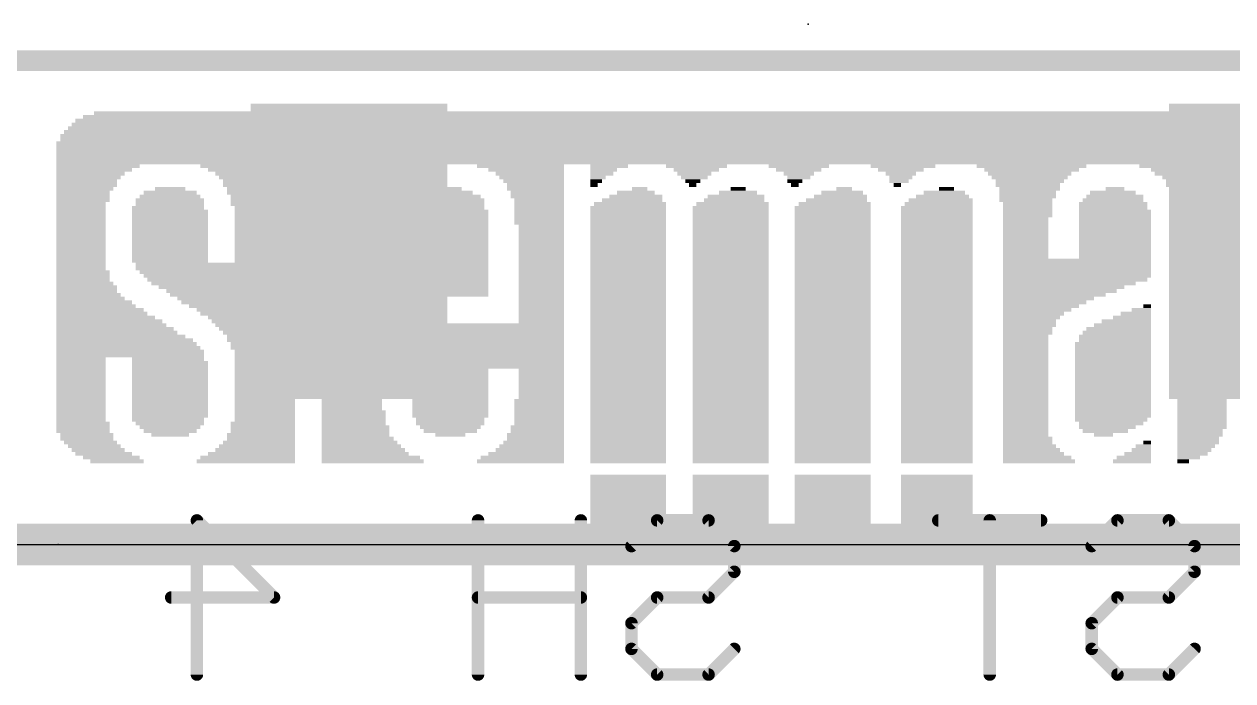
# Model space of a CAD drawing. Extents: x -0.1 to 65.4, y -0.8 to 30.7.
# Drawn here: x 7.92 to 15.29, y -0.83 to 3.17 of the extents above; entities that cross this region are included whole.
import ezdxf

# ---------------------------------------------------------------- set-up
doc = ezdxf.new("R2010")
doc.units = 0
for name, color, linetype in [('16', 5, 'CONTINUOUS'), ('20', 53, 'CONTINUOUS'), ('21', 40, 'CONTINUOUS'), ('23', 53, 'CONTINUOUS'), ('24', 53, 'CONTINUOUS'), ('28', 253, 'CONTINUOUS')]:
    doc.layers.add(name, color=color, linetype=linetype)

# ---------------------------------------------------------------- blocks, each defined once
blk = doc.blocks.new('RECT')
blk.add_solid([(-0.5, -0.5), (0.5, -0.5), (-0.5, 0.5), (0.5, 0.5)])

msp = doc.modelspace()

# ---------------------------------------------------------------- linework, layer by layer
at = {"layer": '16', "const_width": 0.254}
msp.add_lwpolyline([(0, 0), (65.278, 0)], dxfattribs=at)
at = {"layer": '20'}
msp.add_line((3.0254, 0), (62.0254, 0), dxfattribs=at)
at = {"layer": '21', "const_width": 0.127}
msp.add_lwpolyline([(1.5, 2.952), (63.5, 2.952)], dxfattribs=at)
at = {"layer": '23'}
msp.add_point((8.128, 0), dxfattribs=at)
at = {"layer": '24'}
msp.add_point((12.7, 3.175), dxfattribs=at)
at = {"layer": '28', "const_width": 0.0381}
for points in [[(8.9864, 0.1612, 1), (8.9595, 0.1342)], [(8.992, 0.1477, 1), (8.9539, 0.1477)], [(10.7063, 0.1477, 1), (10.6682, 0.1477)], [(11.3334, 0.1477, 1), (11.2953, 0.1477)], [(11.7795, 0.1668, 1), (11.7795, 0.1287)], [(11.793, 0.1342, 1), (11.7661, 0.1612)], [(12.1065, 0.1612, 1), (12.0796, 0.1342)], [(12.0931, 0.1287, 1), (12.0931, 0.1668)], [(13.4938, 0.1668, 1), (13.4938, 0.1287)], [(13.8264, 0.1477, 1), (13.7883, 0.1477)], [(14.1209, 0.1287, 1), (14.1209, 0.1668)], [(14.5861, 0.1668, 1), (14.5861, 0.1287)], [(14.5996, 0.1342, 1), (14.5726, 0.1612)], [(14.9131, 0.1612, 1), (14.8861, 0.1342)], [(14.8996, 0.1287, 1), (14.8996, 0.1668)], [(11.6093, 0.0044, 1), (11.6362, -0.0225)], [(12.2689, -0.0091, 1), (12.2308, -0.0091)], [(12.2364, -0.0225, 1), (12.2633, 0.0044)], [(14.4158, 0.0044, 1), (14.4428, -0.0225)], [(15.0754, -0.0091, 1), (15.0373, -0.0091)], [(15.0429, -0.0225, 1), (15.0699, 0.0044)], [(12.2308, -0.1658, 1), (12.2689, -0.1658)], [(12.2633, -0.1793, 1), (12.2364, -0.1524)], [(15.0373, -0.1658, 1), (15.0754, -0.1658)], [(15.0699, -0.1793, 1), (15.0429, -0.1524)], [(8.8162, -0.3035, 1), (8.8162, -0.3417)], [(9.4298, -0.3361, 1), (9.4567, -0.3091)], [(9.4433, -0.3417, 1), (9.4433, -0.3035)], [(10.6872, -0.3035, 1), (10.6872, -0.3417)], [(11.3143, -0.3417, 1), (11.3143, -0.3035)], [(11.7795, -0.3035, 1), (11.7795, -0.3417)], [(11.793, -0.3361, 1), (11.7661, -0.3091)], [(12.0796, -0.3091, 1), (12.1065, -0.3361)], [(12.0931, -0.3417, 1), (12.0931, -0.3035)], [(14.5861, -0.3035, 1), (14.5861, -0.3417)], [(14.5996, -0.3361, 1), (14.5726, -0.3091)], [(14.8861, -0.3091, 1), (14.9131, -0.3361)], [(14.8996, -0.3417, 1), (14.8996, -0.3035)], [(11.6418, -0.4794, 1), (11.6037, -0.4794)], [(14.4484, -0.4794, 1), (14.4103, -0.4794)], [(11.6093, -0.4659, 1), (11.6362, -0.4928)], [(14.4158, -0.4659, 1), (14.4428, -0.4928)], [(11.6037, -0.6361, 1), (11.6418, -0.6361)], [(11.6362, -0.6227, 1), (11.6093, -0.6496)], [(12.2633, -0.6496, 1), (12.2364, -0.6227)], [(14.4428, -0.6227, 1), (14.4158, -0.6496)], [(14.4103, -0.6361, 1), (14.4484, -0.6361)], [(15.0699, -0.6496, 1), (15.0429, -0.6227)], [(8.9539, -0.7929, 1), (8.992, -0.7929)], [(10.6682, -0.7929, 1), (10.7063, -0.7929)], [(11.2953, -0.7929, 1), (11.3334, -0.7929)], [(11.7795, -0.7739, 1), (11.7795, -0.812)], [(11.7661, -0.8064, 1), (11.793, -0.7794)], [(12.0796, -0.7794, 1), (12.1065, -0.8064)], [(12.0931, -0.812, 1), (12.0931, -0.7739)], [(13.7883, -0.7929, 1), (13.8264, -0.7929)], [(14.5861, -0.7739, 1), (14.5861, -0.812)], [(14.5726, -0.8064, 1), (14.5996, -0.7794)], [(14.8861, -0.7794, 1), (14.9131, -0.8064)], [(14.8996, -0.812, 1), (14.8996, -0.7739)]]:
    msp.add_lwpolyline(points, format="xyb", dxfattribs=at)
at = {"layer": '28', "const_width": 0.0762}
for points in [[(8.973, -0.7929), (8.973, 0.1477)], [(8.973, 0.1477), (9.4433, -0.3226)], [(10.6872, 0.1477), (10.6872, -0.7929)], [(11.3143, -0.7929), (11.3143, 0.1477)], [(11.6228, -0.0091), (11.7795, 0.1477)], [(11.7795, 0.1477), (12.0931, 0.1477)], [(12.0931, 0.1477), (12.2498, -0.0091)], [(14.1209, 0.1477), (13.4938, 0.1477)], [(13.8073, -0.7929), (13.8073, 0.1477)], [(14.4293, -0.0091), (14.5861, 0.1477)], [(14.5861, 0.1477), (14.8996, 0.1477)], [(14.8996, 0.1477), (15.0564, -0.0091)], [(12.2498, -0.0091), (12.2498, -0.1658)], [(15.0564, -0.0091), (15.0564, -0.1658)], [(12.2498, -0.1658), (12.0931, -0.3226)], [(15.0564, -0.1658), (14.8996, -0.3226)], [(9.4433, -0.3226), (8.8162, -0.3226)], [(11.3143, -0.3226), (10.6872, -0.3226)], [(11.7795, -0.3226), (11.6228, -0.4794)], [(12.0931, -0.3226), (11.7795, -0.3226)], [(14.5861, -0.3226), (14.4293, -0.4794)], [(14.8996, -0.3226), (14.5861, -0.3226)], [(11.6228, -0.4794), (11.6228, -0.6361)], [(14.4293, -0.4794), (14.4293, -0.6361)], [(11.6228, -0.6361), (11.7795, -0.7929)], [(12.0931, -0.7929), (12.2498, -0.6361)], [(14.4293, -0.6361), (14.5861, -0.7929)], [(14.8996, -0.7929), (15.0564, -0.6361)], [(11.7795, -0.7929), (12.0931, -0.7929)], [(14.5861, -0.7929), (14.8996, -0.7929)]]:
    msp.add_lwpolyline(points, dxfattribs=at)

# ---------------------------------------------------------------- block references
at = {"layer": '16', "xscale": 1.8, "yscale": 1.2, "rotation": 90}
for p in [(9.9, 1.789), (15.5, 1.789)]:
    msp.add_blockref('RECT', p, dxfattribs=at)
at = {"layer": '21'}
for p, xscale, yscale in [((8.9014, 2.5861), 1.3386, 0.0231), ((8.9243, 2.6092), 1.2929, 0.0231), ((8.9586, 2.6323), 1.2243, 0.0231), ((12.3774, 2.6323), 5.2883, 0.0231), ((12.4117, 2.6092), 5.3569, 0.0231), ((12.4346, 2.5861), 5.4026, 0.0231), ((8.8671, 2.517), 1.4072, 0.0231), ((8.8786, 2.54), 1.3843, 0.0229), ((8.89, 2.563), 1.3614, 0.0231), ((12.4574, 2.54), 5.4483, 0.0229), ((12.446, 2.563), 5.4254, 0.0231), ((12.4689, 2.517), 5.4712, 0.0231), ((8.843, 2.4477), 1.4554, 0.0231), ((8.843, 2.4246), 1.4554, 0.0231), ((8.8557, 2.4939), 1.43, 0.0231), ((8.8557, 2.4708), 1.43, 0.0231), ((12.4689, 2.4939), 5.4712, 0.0231), ((12.4803, 2.4708), 5.494, 0.0231), ((12.4803, 2.4477), 5.494, 0.0231), ((12.493, 2.4246), 5.5194, 0.0231), ((8.843, 2.4014), 1.4554, 0.0231), ((8.843, 2.3783), 1.4554, 0.0231), ((8.843, 2.3552), 1.4554, 0.0231), ((12.493, 2.4014), 5.5194, 0.0231), ((12.493, 2.3783), 5.5194, 0.0231), ((12.493, 2.3552), 5.5194, 0.0231), ((8.3464, 2.286), 0.4623, 0.0229), ((8.843, 2.3321), 1.4554, 0.0231), ((8.3693, 2.309), 0.508, 0.0231), ((9.1783, 2.309), 0.3683, 0.0231), ((9.2012, 2.286), 0.3226, 0.0229), ((12.493, 2.3321), 5.5194, 0.0231), ((10.1371, 2.309), 0.3912, 0.0231), ((10.1143, 2.286), 0.3454, 0.0229), ((10.9461, 2.309), 0.5309, 0.0231), ((10.9804, 2.286), 0.4623, 0.0229), ((11.4871, 2.309), 0.2311, 0.0231), ((11.4529, 2.286), 0.1626, 0.0229), ((12.0193, 2.309), 0.3708, 0.0231), ((12.018, 2.286), 0.2769, 0.0229), ((12.6429, 2.309), 0.3683, 0.0231), ((12.6429, 2.286), 0.2769, 0.0229), ((13.2779, 2.309), 0.3937, 0.0231), ((13.2652, 2.286), 0.2769, 0.0229), ((14.0627, 2.309), 0.668, 0.0231), ((14.0627, 2.286), 0.5766, 0.0229), ((14.986, 2.309), 0.5334, 0.0231), ((15.0216, 2.286), 0.4623, 0.0229), ((8.3236, 2.263), 0.4166, 0.0231), ((8.3007, 2.2168), 0.3708, 0.0231), ((8.3122, 2.2399), 0.3937, 0.0231), ((9.224, 2.263), 0.2769, 0.0231), ((9.2354, 2.2399), 0.254, 0.0231), ((9.2469, 2.2168), 0.2311, 0.0231), ((10.0914, 2.263), 0.2997, 0.0231), ((10.08, 2.2399), 0.2769, 0.0231), ((10.0686, 2.2168), 0.254, 0.0231), ((11.0033, 2.263), 0.4166, 0.0231), ((11.0147, 2.2399), 0.3937, 0.0231), ((11.0261, 2.2168), 0.3708, 0.0231), ((11.4414, 2.263), 0.1397, 0.0231), ((11.4071, 2.2168), 0.0711, 0.0231), ((11.4186, 2.2399), 0.094, 0.0231), ((12.0066, 2.263), 0.2083, 0.0231), ((12.0066, 2.2399), 0.1626, 0.0231), ((11.9964, 2.2168), 0.0914, 0.0231), ((12.6429, 2.263), 0.1854, 0.0231), ((12.6429, 2.2399), 0.1397, 0.0231), ((12.6187, 2.2168), 0.0914, 0.0231), ((13.2652, 2.263), 0.1854, 0.0231), ((13.2652, 2.2399), 0.1397, 0.0231), ((13.2537, 2.2168), 0.1168, 0.0231), ((14.0513, 2.263), 0.508, 0.0231), ((14.0513, 2.2399), 0.4623, 0.0231), ((14.0513, 2.2168), 0.4166, 0.0231), ((15.033, 2.263), 0.4394, 0.0231), ((15.0559, 2.2399), 0.3937, 0.0231), ((15.0673, 2.2168), 0.3708, 0.0231), ((8.3007, 2.1937), 0.3708, 0.0231), ((8.2893, 2.1706), 0.348, 0.0231), ((8.2779, 2.1474), 0.3251, 0.0231), ((8.81, 2.1474), 0.3226, 0.0231), ((8.81, 2.1706), 0.1854, 0.0231), ((9.2469, 2.1937), 0.2311, 0.0231), ((9.3637, 2.1474), 0.414, 0.0231), ((9.2596, 2.1706), 0.2057, 0.0231), ((9.9403, 2.1474), 0.414, 0.0231), ((10.0571, 2.1937), 0.2311, 0.0231), ((10.0571, 2.1706), 0.2311, 0.0231), ((10.5169, 2.1474), 0.2769, 0.0231), ((10.5181, 2.1706), 0.1372, 0.0231), ((11.0376, 2.1937), 0.348, 0.0231), ((11.0376, 2.1706), 0.348, 0.0231), ((11.049, 2.1474), 0.3251, 0.0231), ((11.3944, 2.1937), 0.0457, 0.0231), ((11.6497, 2.1474), 0.2311, 0.0231), ((11.6726, 2.1706), 0.094, 0.0231), ((11.9964, 2.1937), 0.0457, 0.0231), ((12.272, 2.1474), 0.2311, 0.0231), ((12.2733, 2.1706), 0.0914, 0.0231), ((12.6187, 2.1937), 0.0457, 0.0231), ((12.9083, 2.1474), 0.254, 0.0231), ((12.9197, 2.1706), 0.094, 0.0231), ((13.2436, 2.1937), 0.0457, 0.0231), ((13.5306, 2.1474), 0.254, 0.0231), ((13.5433, 2.1706), 0.0914, 0.0231), ((14.0399, 2.1937), 0.3937, 0.0231), ((14.0513, 2.1706), 0.3708, 0.0231), ((14.0386, 2.1474), 0.3454, 0.0231), ((14.558, 2.1474), 0.2769, 0.0231), ((14.5707, 2.1706), 0.1143, 0.0231), ((15.0673, 2.1937), 0.3708, 0.0231), ((15.0787, 2.1706), 0.348, 0.0231), ((15.0787, 2.1474), 0.348, 0.0231), ((8.2664, 2.0781), 0.3023, 0.0231), ((8.2664, 2.055), 0.3023, 0.0231), ((8.2779, 2.1243), 0.3251, 0.0231), ((8.2779, 2.1012), 0.3251, 0.0231), ((8.7973, 2.055), 0.4394, 0.0231), ((8.8087, 2.1012), 0.4166, 0.0231), ((8.8087, 2.0781), 0.4166, 0.0231), ((8.8087, 2.1243), 0.3708, 0.0231), ((9.3751, 2.1243), 0.3912, 0.0231), ((9.3751, 2.1012), 0.3912, 0.0231), ((9.3751, 2.0781), 0.3912, 0.0231), ((9.3866, 2.055), 0.3683, 0.0231), ((9.9403, 2.1243), 0.414, 0.0231), ((9.9289, 2.1012), 0.3912, 0.0231), ((9.9289, 2.0781), 0.3912, 0.0231), ((9.9289, 2.055), 0.3912, 0.0231), ((10.5067, 2.055), 0.4394, 0.0231), ((10.5181, 2.1012), 0.4166, 0.0231), ((10.5181, 2.0781), 0.4166, 0.0231), ((10.5181, 2.1243), 0.3708, 0.0231), ((11.049, 2.1243), 0.3251, 0.0231), ((11.0604, 2.1012), 0.3023, 0.0231), ((11.0604, 2.0781), 0.3023, 0.0231), ((11.0604, 2.055), 0.3023, 0.0231), ((11.6027, 2.055), 0.4623, 0.0231), ((11.6142, 2.0781), 0.4394, 0.0231), ((11.6269, 2.1012), 0.3683, 0.0231), ((11.6497, 2.1243), 0.3226, 0.0231), ((12.2276, 2.055), 0.4623, 0.0231), ((12.239, 2.0781), 0.4394, 0.0231), ((12.2492, 2.1012), 0.3683, 0.0231), ((12.2606, 2.1243), 0.3454, 0.0231), ((12.8499, 2.055), 0.4623, 0.0231), ((12.8613, 2.0781), 0.4394, 0.0231), ((12.8727, 2.1012), 0.3708, 0.0231), ((12.8969, 2.1243), 0.3226, 0.0231), ((13.4849, 2.055), 0.4369, 0.0231), ((13.4963, 2.0781), 0.414, 0.0231), ((13.5077, 2.1012), 0.3912, 0.0231), ((13.5191, 2.1243), 0.3226, 0.0231), ((14.0386, 2.1243), 0.3454, 0.0231), ((14.0272, 2.1012), 0.3226, 0.0231), ((14.0386, 2.0781), 0.2997, 0.0231), ((14.0386, 2.055), 0.2997, 0.0231), ((14.5593, 2.0781), 0.4166, 0.0231), ((14.5593, 2.055), 0.4166, 0.0231), ((14.5593, 2.1012), 0.3708, 0.0231), ((14.5707, 2.1243), 0.348, 0.0231), ((15.0901, 2.1243), 0.3251, 0.0231), ((15.0901, 2.1012), 0.3251, 0.0231), ((15.0901, 2.0781), 0.3251, 0.0231), ((15.1016, 2.055), 0.3023, 0.0231), ((8.2664, 2.032), 0.3023, 0.0229), ((8.2664, 2.009), 0.3023, 0.0231), ((8.2664, 1.9859), 0.3023, 0.0231), ((8.8087, 2.032), 0.4623, 0.0229), ((8.8087, 2.009), 0.4623, 0.0231), ((8.8087, 1.9859), 0.4623, 0.0231), ((9.3866, 2.032), 0.3683, 0.0229), ((9.3866, 2.009), 0.3683, 0.0231), ((9.3866, 1.9859), 0.3683, 0.0231), ((9.9174, 2.009), 0.3683, 0.0231), ((9.9174, 1.9859), 0.3683, 0.0231), ((9.9289, 2.032), 0.3912, 0.0229), ((10.5181, 2.032), 0.4623, 0.0229), ((10.5181, 2.009), 0.4623, 0.0231), ((10.5181, 1.9859), 0.4623, 0.0231), ((11.0604, 2.032), 0.3023, 0.0229), ((11.0604, 2.009), 0.3023, 0.0231), ((11.0604, 1.9859), 0.3023, 0.0231), ((11.6027, 2.032), 0.4623, 0.0229), ((11.6027, 2.009), 0.4623, 0.0231), ((11.6027, 1.9859), 0.4623, 0.0231), ((12.2276, 2.032), 0.4623, 0.0229), ((12.2276, 2.009), 0.4623, 0.0231), ((12.2276, 1.9859), 0.4623, 0.0231), ((12.8499, 2.032), 0.4623, 0.0229), ((12.8499, 2.009), 0.4623, 0.0231), ((12.8499, 1.9859), 0.4623, 0.0231), ((13.4849, 2.032), 0.4369, 0.0229), ((13.4849, 2.009), 0.4369, 0.0231), ((13.4849, 1.9859), 0.4369, 0.0231), ((14.0386, 2.032), 0.2997, 0.0229), ((14.0386, 2.009), 0.2997, 0.0231), ((14.0272, 1.9859), 0.2769, 0.0231), ((14.5707, 2.032), 0.4394, 0.0229), ((14.5707, 2.009), 0.4394, 0.0231), ((14.5707, 1.9859), 0.4394, 0.0231), ((15.1016, 2.032), 0.3023, 0.0229), ((15.1016, 2.009), 0.3023, 0.0231), ((15.1016, 1.9859), 0.3023, 0.0231), ((8.2664, 1.9628), 0.3023, 0.0231), ((8.2664, 1.9397), 0.3023, 0.0231), ((8.2664, 1.9166), 0.3023, 0.0231), ((8.8087, 1.9628), 0.4623, 0.0231), ((8.8087, 1.9397), 0.4623, 0.0231), ((8.8087, 1.9166), 0.4623, 0.0231), ((9.3866, 1.9628), 0.3683, 0.0231), ((9.3866, 1.9397), 0.3683, 0.0231), ((9.3866, 1.9166), 0.3683, 0.0231), ((9.9174, 1.9628), 0.3683, 0.0231), ((9.9174, 1.9397), 0.3683, 0.0231), ((9.9174, 1.9166), 0.3683, 0.0231), ((10.5181, 1.9628), 0.4623, 0.0231), ((10.5181, 1.9397), 0.4623, 0.0231), ((10.5181, 1.9166), 0.4623, 0.0231), ((11.0604, 1.9628), 0.3023, 0.0231), ((11.0731, 1.9397), 0.2769, 0.0231), ((11.0731, 1.9166), 0.2769, 0.0231), ((11.6027, 1.9628), 0.4623, 0.0231), ((11.6027, 1.9397), 0.4623, 0.0231), ((11.6027, 1.9166), 0.4623, 0.0231), ((12.2276, 1.9628), 0.4623, 0.0231), ((12.2276, 1.9397), 0.4623, 0.0231), ((12.2276, 1.9166), 0.4623, 0.0231), ((12.8499, 1.9628), 0.4623, 0.0231), ((12.8499, 1.9397), 0.4623, 0.0231), ((12.8499, 1.9166), 0.4623, 0.0231), ((13.4849, 1.9628), 0.4369, 0.0231), ((13.4849, 1.9397), 0.4369, 0.0231), ((13.4849, 1.9166), 0.4369, 0.0231), ((14.0272, 1.9628), 0.2769, 0.0231), ((14.0272, 1.9397), 0.2769, 0.0231), ((14.0272, 1.9166), 0.2769, 0.0231), ((14.5707, 1.9628), 0.4394, 0.0231), ((14.5707, 1.9397), 0.4394, 0.0231), ((14.5707, 1.9166), 0.4394, 0.0231), ((15.1016, 1.9628), 0.3023, 0.0231), ((15.1016, 1.9397), 0.3023, 0.0231), ((15.1016, 1.9166), 0.3023, 0.0231), ((8.2664, 1.8934), 0.3023, 0.0231), ((8.2664, 1.8703), 0.3023, 0.0231), ((8.2664, 1.8472), 0.3023, 0.0231), ((8.8087, 1.8934), 0.4623, 0.0231), ((8.8087, 1.8703), 0.4623, 0.0231), ((8.8087, 1.8472), 0.4623, 0.0231), ((9.3866, 1.8934), 0.3683, 0.0231), ((9.3866, 1.8703), 0.3683, 0.0231), ((9.3866, 1.8472), 0.3683, 0.0231), ((9.9174, 1.8934), 0.3683, 0.0231), ((9.9174, 1.8703), 0.3683, 0.0231), ((9.9174, 1.8472), 0.3683, 0.0231), ((10.5181, 1.8934), 0.4623, 0.0231), ((10.5181, 1.8703), 0.4623, 0.0231), ((10.5181, 1.8472), 0.4623, 0.0231), ((11.0731, 1.8934), 0.2769, 0.0231), ((11.0731, 1.8703), 0.2769, 0.0231), ((11.0731, 1.8472), 0.2769, 0.0231), ((11.6027, 1.8934), 0.4623, 0.0231), ((11.6027, 1.8703), 0.4623, 0.0231), ((11.6027, 1.8472), 0.4623, 0.0231), ((12.2276, 1.8934), 0.4623, 0.0231), ((12.2276, 1.8703), 0.4623, 0.0231), ((12.2276, 1.8472), 0.4623, 0.0231), ((12.8499, 1.8934), 0.4623, 0.0231), ((12.8499, 1.8703), 0.4623, 0.0231), ((12.8499, 1.8472), 0.4623, 0.0231), ((13.4849, 1.8934), 0.4369, 0.0231), ((13.4849, 1.8703), 0.4369, 0.0231), ((13.4849, 1.8472), 0.4369, 0.0231), ((14.0272, 1.8934), 0.2769, 0.0231), ((14.0272, 1.8703), 0.2769, 0.0231), ((14.0272, 1.8472), 0.2769, 0.0231), ((14.5707, 1.8934), 0.4394, 0.0231), ((14.5707, 1.8703), 0.4394, 0.0231), ((14.5707, 1.8472), 0.4394, 0.0231), ((15.1016, 1.8934), 0.3023, 0.0231), ((15.1016, 1.8703), 0.3023, 0.0231), ((15.1016, 1.8472), 0.3023, 0.0231), ((8.2664, 1.8241), 0.3023, 0.0231), ((8.2664, 1.801), 0.3023, 0.0231), ((8.2664, 1.778), 0.3023, 0.0229), ((8.8087, 1.8241), 0.4623, 0.0231), ((8.8087, 1.801), 0.4623, 0.0231), ((8.8087, 1.778), 0.4623, 0.0229), ((9.3866, 1.8241), 0.3683, 0.0231), ((9.3866, 1.801), 0.3683, 0.0231), ((9.3866, 1.778), 0.3683, 0.0229), ((9.9174, 1.8241), 0.3683, 0.0231), ((9.9174, 1.801), 0.3683, 0.0231), ((9.9174, 1.778), 0.3683, 0.0229), ((10.5181, 1.8241), 0.4623, 0.0231), ((10.5181, 1.801), 0.4623, 0.0231), ((10.5181, 1.778), 0.4623, 0.0229), ((11.0731, 1.8241), 0.2769, 0.0231), ((11.0731, 1.801), 0.2769, 0.0231), ((11.0731, 1.778), 0.2769, 0.0229), ((11.6027, 1.8241), 0.4623, 0.0231), ((11.6027, 1.801), 0.4623, 0.0231), ((11.6027, 1.778), 0.4623, 0.0229), ((12.2276, 1.8241), 0.4623, 0.0231), ((12.2276, 1.801), 0.4623, 0.0231), ((12.2276, 1.778), 0.4623, 0.0229), ((12.8499, 1.8241), 0.4623, 0.0231), ((12.8499, 1.801), 0.4623, 0.0231), ((12.8499, 1.778), 0.4623, 0.0229), ((13.4849, 1.8241), 0.4369, 0.0231), ((13.4849, 1.801), 0.4369, 0.0231), ((13.4849, 1.778), 0.4369, 0.0229), ((14.0272, 1.8241), 0.2769, 0.0231), ((14.0272, 1.801), 0.2769, 0.0231), ((14.0272, 1.778), 0.2769, 0.0229), ((14.5707, 1.8241), 0.4394, 0.0231), ((14.5707, 1.801), 0.4394, 0.0231), ((14.5707, 1.778), 0.4394, 0.0229), ((15.1016, 1.8241), 0.3023, 0.0231), ((15.1016, 1.801), 0.3023, 0.0231), ((15.1016, 1.778), 0.3023, 0.0229), ((8.2664, 1.755), 0.3023, 0.0231), ((8.2664, 1.7319), 0.3023, 0.0231), ((8.2664, 1.7088), 0.3023, 0.0231), ((8.2664, 1.6857), 0.3023, 0.0231), ((8.8087, 1.755), 0.4623, 0.0231), ((8.8087, 1.7319), 0.4623, 0.0231), ((9.0856, 1.7088), 0.9703, 0.0231), ((9.0856, 1.6857), 0.9703, 0.0231), ((9.3866, 1.755), 0.3683, 0.0231), ((9.3866, 1.7319), 0.3683, 0.0231), ((9.9174, 1.755), 0.3683, 0.0231), ((9.9174, 1.7319), 0.3683, 0.0231), ((9.9174, 1.7088), 0.3683, 0.0231), ((9.9174, 1.6857), 0.3683, 0.0231), ((10.5181, 1.755), 0.4623, 0.0231), ((10.5181, 1.7319), 0.4623, 0.0231), ((10.5181, 1.7088), 0.4623, 0.0231), ((10.5181, 1.6857), 0.4623, 0.0231), ((11.0731, 1.755), 0.2769, 0.0231), ((11.0731, 1.7319), 0.2769, 0.0231), ((11.0731, 1.7088), 0.2769, 0.0231), ((11.0731, 1.6857), 0.2769, 0.0231), ((11.6027, 1.755), 0.4623, 0.0231), ((11.6027, 1.7319), 0.4623, 0.0231), ((11.6027, 1.7088), 0.4623, 0.0231), ((11.6027, 1.6857), 0.4623, 0.0231), ((12.2276, 1.755), 0.4623, 0.0231), ((12.2276, 1.7319), 0.4623, 0.0231), ((12.2276, 1.7088), 0.4623, 0.0231), ((12.2276, 1.6857), 0.4623, 0.0231), ((12.8499, 1.755), 0.4623, 0.0231), ((12.8499, 1.7319), 0.4623, 0.0231), ((12.8499, 1.7088), 0.4623, 0.0231), ((12.8499, 1.6857), 0.4623, 0.0231), ((13.4849, 1.755), 0.4369, 0.0231), ((13.4849, 1.7319), 0.4369, 0.0231), ((13.4849, 1.7088), 0.4369, 0.0231), ((13.4849, 1.6857), 0.4369, 0.0231), ((14.0272, 1.755), 0.2769, 0.0231), ((14.3396, 1.7319), 0.9017, 0.0231), ((14.3396, 1.7088), 0.9017, 0.0231), ((14.3396, 1.6857), 0.9017, 0.0231), ((14.5707, 1.755), 0.4394, 0.0231), ((15.1016, 1.755), 0.3023, 0.0231), ((15.1016, 1.7319), 0.3023, 0.0231), ((15.1016, 1.7088), 0.3023, 0.0231), ((15.1016, 1.6857), 0.3023, 0.0231), ((8.2779, 1.6626), 0.3251, 0.0231), ((8.2779, 1.6394), 0.3251, 0.0231), ((8.2779, 1.6163), 0.3251, 0.0231), ((9.097, 1.6626), 0.9474, 0.0231), ((9.1097, 1.6394), 0.922, 0.0231), ((9.1211, 1.6163), 0.8992, 0.0231), ((9.9174, 1.6626), 0.3683, 0.0231), ((9.9174, 1.6394), 0.3683, 0.0231), ((9.9174, 1.6163), 0.3683, 0.0231), ((10.5181, 1.6626), 0.4623, 0.0231), ((10.5181, 1.6394), 0.4623, 0.0231), ((10.5181, 1.6163), 0.4623, 0.0231), ((11.0731, 1.6626), 0.2769, 0.0231), ((11.0731, 1.6394), 0.2769, 0.0231), ((11.0731, 1.6163), 0.2769, 0.0231), ((11.6027, 1.6626), 0.4623, 0.0231), ((11.6027, 1.6394), 0.4623, 0.0231), ((11.6027, 1.6163), 0.4623, 0.0231), ((12.2276, 1.6626), 0.4623, 0.0231), ((12.2276, 1.6394), 0.4623, 0.0231), ((12.2276, 1.6163), 0.4623, 0.0231), ((12.8499, 1.6626), 0.4623, 0.0231), ((12.8499, 1.6394), 0.4623, 0.0231), ((12.8499, 1.6163), 0.4623, 0.0231), ((13.4849, 1.6626), 0.4369, 0.0231), ((13.4849, 1.6394), 0.4369, 0.0231), ((13.4849, 1.6163), 0.4369, 0.0231), ((14.3281, 1.6163), 0.8788, 0.0231), ((14.3396, 1.6626), 0.9017, 0.0231), ((14.3396, 1.6394), 0.9017, 0.0231), ((15.1016, 1.6626), 0.3023, 0.0231), ((15.1016, 1.6394), 0.3023, 0.0231), ((15.1016, 1.6163), 0.3023, 0.0231), ((8.2893, 1.5932), 0.348, 0.0231), ((8.3007, 1.5701), 0.3708, 0.0231), ((8.3007, 1.547), 0.3708, 0.0231), ((9.1326, 1.5932), 0.8763, 0.0231), ((9.1554, 1.5701), 0.8306, 0.0231), ((9.1783, 1.547), 0.7849, 0.0231), ((9.9174, 1.5932), 0.3683, 0.0231), ((9.9174, 1.5701), 0.3683, 0.0231), ((9.9174, 1.547), 0.3683, 0.0231), ((10.5181, 1.5932), 0.4623, 0.0231), ((10.5181, 1.5701), 0.4623, 0.0231), ((10.5181, 1.547), 0.4623, 0.0231), ((11.0731, 1.5932), 0.2769, 0.0231), ((11.0731, 1.5701), 0.2769, 0.0231), ((11.0731, 1.547), 0.2769, 0.0231), ((11.6027, 1.5932), 0.4623, 0.0231), ((11.6027, 1.5701), 0.4623, 0.0231), ((11.6027, 1.547), 0.4623, 0.0231), ((12.2276, 1.5932), 0.4623, 0.0231), ((12.2276, 1.5701), 0.4623, 0.0231), ((12.2276, 1.547), 0.4623, 0.0231), ((12.8499, 1.5932), 0.4623, 0.0231), ((12.8499, 1.5701), 0.4623, 0.0231), ((12.8499, 1.547), 0.4623, 0.0231), ((13.4849, 1.5932), 0.4369, 0.0231), ((13.4849, 1.5701), 0.4369, 0.0231), ((13.4849, 1.547), 0.4369, 0.0231), ((14.2926, 1.5932), 0.8077, 0.0231), ((14.2583, 1.5701), 0.7391, 0.0231), ((14.2354, 1.547), 0.6934, 0.0231), ((15.1016, 1.5932), 0.3023, 0.0231), ((15.1016, 1.5701), 0.3023, 0.0231), ((15.1016, 1.547), 0.3023, 0.0231), ((8.3464, 1.4779), 0.4623, 0.0231), ((8.3236, 1.501), 0.4166, 0.0231), ((8.3122, 1.524), 0.3937, 0.0229), ((9.1897, 1.524), 0.762, 0.0229), ((9.2126, 1.501), 0.7163, 0.0231), ((9.224, 1.4779), 0.6934, 0.0231), ((9.9174, 1.524), 0.3683, 0.0229), ((9.9174, 1.501), 0.3683, 0.0231), ((9.9174, 1.4779), 0.3683, 0.0231), ((10.5181, 1.524), 0.4623, 0.0229), ((11.0731, 1.524), 0.2769, 0.0229), ((11.0731, 1.501), 0.2769, 0.0231), ((11.0731, 1.4779), 0.2769, 0.0231), ((11.6027, 1.524), 0.4623, 0.0229), ((11.6027, 1.501), 0.4623, 0.0231), ((11.6027, 1.4779), 0.4623, 0.0231), ((12.2276, 1.524), 0.4623, 0.0229), ((12.2276, 1.501), 0.4623, 0.0231), ((12.2276, 1.4779), 0.4623, 0.0231), ((12.8499, 1.524), 0.4623, 0.0229), ((12.8499, 1.501), 0.4623, 0.0231), ((12.8499, 1.4779), 0.4623, 0.0231), ((13.4849, 1.524), 0.4369, 0.0229), ((13.4849, 1.501), 0.4369, 0.0231), ((13.4849, 1.4779), 0.4369, 0.0231), ((14.2011, 1.524), 0.6248, 0.0229), ((14.1656, 1.501), 0.5537, 0.0231), ((14.1427, 1.4779), 0.508, 0.0231), ((15.1016, 1.524), 0.3023, 0.0229), ((15.1016, 1.501), 0.3023, 0.0231), ((15.1016, 1.4779), 0.3023, 0.0231), ((8.3934, 1.4086), 0.5563, 0.0231), ((8.382, 1.4317), 0.5334, 0.0231), ((8.3579, 1.4548), 0.4851, 0.0231), ((9.2481, 1.4548), 0.6452, 0.0231), ((9.271, 1.4317), 0.5994, 0.0231), ((9.2824, 1.4086), 0.5766, 0.0231), ((9.9174, 1.4548), 0.3683, 0.0231), ((9.9174, 1.4317), 0.3683, 0.0231), ((9.9174, 1.4086), 0.3683, 0.0231), ((11.0731, 1.4548), 0.2769, 0.0231), ((11.0731, 1.4317), 0.2769, 0.0231), ((11.0731, 1.4086), 0.2769, 0.0231), ((11.6027, 1.4548), 0.4623, 0.0231), ((11.6027, 1.4317), 0.4623, 0.0231), ((11.6027, 1.4086), 0.4623, 0.0231), ((12.2276, 1.4548), 0.4623, 0.0231), ((12.2276, 1.4317), 0.4623, 0.0231), ((12.2276, 1.4086), 0.4623, 0.0231), ((12.8499, 1.4548), 0.4623, 0.0231), ((12.8499, 1.4317), 0.4623, 0.0231), ((12.8499, 1.4086), 0.4623, 0.0231), ((13.4849, 1.4548), 0.4369, 0.0231), ((13.4849, 1.4317), 0.4369, 0.0231), ((13.4849, 1.4086), 0.4369, 0.0231), ((14.1199, 1.4548), 0.4623, 0.0231), ((14.097, 1.4317), 0.4166, 0.0231), ((14.0741, 1.4086), 0.3708, 0.0231), ((14.6977, 1.4086), 0.1854, 0.0231), ((14.732, 1.4317), 0.1168, 0.0231), ((14.7676, 1.4548), 0.0457, 0.0231), ((15.1016, 1.4548), 0.3023, 0.0231), ((15.1016, 1.4317), 0.3023, 0.0231), ((15.1016, 1.4086), 0.3023, 0.0231), ((8.4391, 1.3623), 0.6477, 0.0231), ((8.4734, 1.3161), 0.7163, 0.0231), ((8.4163, 1.3854), 0.602, 0.0231), ((8.4506, 1.3392), 0.6706, 0.0231), ((9.3053, 1.3854), 0.5309, 0.0231), ((9.3167, 1.3623), 0.508, 0.0231), ((9.3282, 1.3392), 0.4851, 0.0231), ((9.3396, 1.3161), 0.4623, 0.0231), ((9.9174, 1.3854), 0.3683, 0.0231), ((9.9174, 1.3623), 0.3683, 0.0231), ((9.9174, 1.3392), 0.3683, 0.0231), ((9.9174, 1.3161), 0.3683, 0.0231), ((10.7493, 1.3392), 0.9246, 0.0231), ((10.7493, 1.3161), 0.9246, 0.0231), ((11.0731, 1.3854), 0.2769, 0.0231), ((11.0731, 1.3623), 0.2769, 0.0231), ((11.6027, 1.3854), 0.4623, 0.0231), ((11.6027, 1.3623), 0.4623, 0.0231), ((11.6027, 1.3392), 0.4623, 0.0231), ((11.6027, 1.3161), 0.4623, 0.0231), ((12.2276, 1.3854), 0.4623, 0.0231), ((12.2276, 1.3623), 0.4623, 0.0231), ((12.2276, 1.3392), 0.4623, 0.0231), ((12.2276, 1.3161), 0.4623, 0.0231), ((12.8499, 1.3854), 0.4623, 0.0231), ((12.8499, 1.3623), 0.4623, 0.0231), ((12.8499, 1.3392), 0.4623, 0.0231), ((12.8499, 1.3161), 0.4623, 0.0231), ((13.4849, 1.3854), 0.4369, 0.0231), ((13.4849, 1.3623), 0.4369, 0.0231), ((13.4849, 1.3392), 0.4369, 0.0231), ((13.4849, 1.3161), 0.4369, 0.0231), ((14.0627, 1.3854), 0.348, 0.0231), ((14.05, 1.3623), 0.3226, 0.0231), ((14.05, 1.3392), 0.3226, 0.0231), ((14.0386, 1.3161), 0.2997, 0.0231), ((14.5936, 1.3161), 0.3937, 0.0231), ((14.6164, 1.3392), 0.348, 0.0231), ((14.6406, 1.3623), 0.2997, 0.0231), ((14.6749, 1.3854), 0.2311, 0.0231), ((15.1016, 1.3854), 0.3023, 0.0231), ((15.1016, 1.3623), 0.3023, 0.0231), ((15.1016, 1.3392), 0.3023, 0.0231), ((15.1016, 1.3161), 0.3023, 0.0231), ((8.4849, 1.293), 0.7391, 0.0231), ((8.509, 1.27), 0.7874, 0.0229), ((8.5319, 1.247), 0.8331, 0.0231), ((9.351, 1.293), 0.4394, 0.0231), ((9.3637, 1.27), 0.414, 0.0229), ((9.3637, 1.247), 0.414, 0.0231), ((9.9174, 1.293), 0.3683, 0.0231), ((9.9174, 1.27), 0.3683, 0.0229), ((9.9174, 1.247), 0.3683, 0.0231), ((10.7493, 1.293), 0.9246, 0.0231), ((10.7493, 1.27), 0.9246, 0.0229), ((10.7493, 1.247), 0.9246, 0.0231), ((11.6027, 1.293), 0.4623, 0.0231), ((11.6027, 1.27), 0.4623, 0.0229), ((11.6027, 1.247), 0.4623, 0.0231), ((12.2276, 1.293), 0.4623, 0.0231), ((12.2276, 1.27), 0.4623, 0.0229), ((12.2276, 1.247), 0.4623, 0.0231), ((12.8499, 1.293), 0.4623, 0.0231), ((12.8499, 1.27), 0.4623, 0.0229), ((12.8499, 1.247), 0.4623, 0.0231), ((13.4849, 1.293), 0.4369, 0.0231), ((13.4849, 1.27), 0.4369, 0.0229), ((13.4849, 1.247), 0.4369, 0.0231), ((14.0386, 1.293), 0.2997, 0.0231), ((14.0272, 1.27), 0.2769, 0.0229), ((14.0272, 1.247), 0.2769, 0.0231), ((14.5707, 1.27), 0.4394, 0.0229), ((14.5707, 1.247), 0.4394, 0.0231), ((14.5821, 1.293), 0.4166, 0.0231), ((15.1016, 1.293), 0.3023, 0.0231), ((15.1016, 1.27), 0.3023, 0.0229), ((15.1016, 1.247), 0.3023, 0.0231), ((8.5433, 1.2239), 0.856, 0.0231), ((8.5547, 1.2008), 0.8788, 0.0231), ((8.5662, 1.1777), 0.9017, 0.0231), ((9.3751, 1.2239), 0.3912, 0.0231), ((9.3751, 1.2008), 0.3912, 0.0231), ((9.3866, 1.1777), 0.3683, 0.0231), ((9.9174, 1.2239), 0.3683, 0.0231), ((9.9174, 1.2008), 0.3683, 0.0231), ((9.9174, 1.1777), 0.3683, 0.0231), ((10.7493, 1.2239), 0.9246, 0.0231), ((10.7493, 1.2008), 0.9246, 0.0231), ((10.7493, 1.1777), 0.9246, 0.0231), ((11.6027, 1.2239), 0.4623, 0.0231), ((11.6027, 1.2008), 0.4623, 0.0231), ((11.6027, 1.1777), 0.4623, 0.0231), ((12.2276, 1.2239), 0.4623, 0.0231), ((12.2276, 1.2008), 0.4623, 0.0231), ((12.2276, 1.1777), 0.4623, 0.0231), ((12.8499, 1.2239), 0.4623, 0.0231), ((12.8499, 1.2008), 0.4623, 0.0231), ((12.8499, 1.1777), 0.4623, 0.0231), ((13.4849, 1.2239), 0.4369, 0.0231), ((13.4849, 1.2008), 0.4369, 0.0231), ((13.4849, 1.1777), 0.4369, 0.0231), ((14.0272, 1.2239), 0.2769, 0.0231), ((14.0272, 1.2008), 0.2769, 0.0231), ((14.0272, 1.1777), 0.2769, 0.0231), ((14.5593, 1.2239), 0.4623, 0.0231), ((14.5593, 1.2008), 0.4623, 0.0231), ((14.5593, 1.1777), 0.4623, 0.0231), ((15.1016, 1.2239), 0.3023, 0.0231), ((15.1016, 1.2008), 0.3023, 0.0231), ((15.1016, 1.1777), 0.3023, 0.0231), ((8.5662, 1.1546), 0.9017, 0.0231), ((8.2664, 1.1314), 0.3023, 0.0231), ((8.2664, 1.1083), 0.3023, 0.0231), ((8.7973, 1.1314), 0.4394, 0.0231), ((8.8087, 1.1083), 0.4623, 0.0231), ((9.3866, 1.1546), 0.3683, 0.0231), ((9.3866, 1.1314), 0.3683, 0.0231), ((9.3866, 1.1083), 0.3683, 0.0231), ((9.9174, 1.1546), 0.3683, 0.0231), ((9.9174, 1.1314), 0.3683, 0.0231), ((9.9174, 1.1083), 0.3683, 0.0231), ((10.7493, 1.1546), 0.9246, 0.0231), ((10.7493, 1.1314), 0.9246, 0.0231), ((10.7493, 1.1083), 0.9246, 0.0231), ((11.6027, 1.1546), 0.4623, 0.0231), ((11.6027, 1.1314), 0.4623, 0.0231), ((11.6027, 1.1083), 0.4623, 0.0231), ((12.2276, 1.1546), 0.4623, 0.0231), ((12.2276, 1.1314), 0.4623, 0.0231), ((12.2276, 1.1083), 0.4623, 0.0231), ((12.8499, 1.1546), 0.4623, 0.0231), ((12.8499, 1.1314), 0.4623, 0.0231), ((12.8499, 1.1083), 0.4623, 0.0231), ((13.4849, 1.1546), 0.4369, 0.0231), ((13.4849, 1.1314), 0.4369, 0.0231), ((13.4849, 1.1083), 0.4369, 0.0231), ((14.0272, 1.1546), 0.2769, 0.0231), ((14.0272, 1.1314), 0.2769, 0.0231), ((14.0272, 1.1083), 0.2769, 0.0231), ((14.5593, 1.1546), 0.4623, 0.0231), ((14.5593, 1.1314), 0.4623, 0.0231), ((14.5593, 1.1083), 0.4623, 0.0231), ((15.1016, 1.1546), 0.3023, 0.0231), ((15.1016, 1.1314), 0.3023, 0.0231), ((15.1016, 1.1083), 0.3023, 0.0231), ((8.2664, 1.0852), 0.3023, 0.0231), ((8.2664, 1.0621), 0.3023, 0.0231), ((8.2664, 1.039), 0.3023, 0.0231), ((8.8087, 1.0852), 0.4623, 0.0231), ((8.8087, 1.0621), 0.4623, 0.0231), ((8.8087, 1.039), 0.4623, 0.0231), ((9.3866, 1.0852), 0.3683, 0.0231), ((9.3866, 1.0621), 0.3683, 0.0231), ((9.3866, 1.039), 0.3683, 0.0231), ((9.9174, 1.0852), 0.3683, 0.0231), ((9.9174, 1.0621), 0.3683, 0.0231), ((9.9174, 1.039), 0.3683, 0.0231), ((10.7493, 1.0852), 0.9246, 0.0231), ((10.5181, 1.0621), 0.4623, 0.0231), ((10.5181, 1.039), 0.4623, 0.0231), ((11.0731, 1.0621), 0.2769, 0.0231), ((11.0731, 1.039), 0.2769, 0.0231), ((11.6027, 1.0852), 0.4623, 0.0231), ((11.6027, 1.0621), 0.4623, 0.0231), ((11.6027, 1.039), 0.4623, 0.0231), ((12.2276, 1.0852), 0.4623, 0.0231), ((12.2276, 1.0621), 0.4623, 0.0231), ((12.2276, 1.039), 0.4623, 0.0231), ((12.8499, 1.0852), 0.4623, 0.0231), ((12.8499, 1.0621), 0.4623, 0.0231), ((12.8499, 1.039), 0.4623, 0.0231), ((13.4849, 1.0852), 0.4369, 0.0231), ((13.4849, 1.0621), 0.4369, 0.0231), ((13.4849, 1.039), 0.4369, 0.0231), ((14.0272, 1.0852), 0.2769, 0.0231), ((14.0272, 1.0621), 0.2769, 0.0231), ((14.0272, 1.039), 0.2769, 0.0231), ((14.5593, 1.0852), 0.4623, 0.0231), ((14.5593, 1.0621), 0.4623, 0.0231), ((14.5593, 1.039), 0.4623, 0.0231), ((15.1016, 1.0852), 0.3023, 0.0231), ((15.1016, 1.0621), 0.3023, 0.0231), ((15.1016, 1.039), 0.3023, 0.0231), ((8.2664, 1.016), 0.3023, 0.0229), ((8.2664, 0.993), 0.3023, 0.0231), ((8.2664, 0.9699), 0.3023, 0.0231), ((8.2664, 0.9468), 0.3023, 0.0231), ((8.8087, 1.016), 0.4623, 0.0229), ((8.8087, 0.993), 0.4623, 0.0231), ((8.8087, 0.9699), 0.4623, 0.0231), ((8.8087, 0.9468), 0.4623, 0.0231), ((9.3866, 1.016), 0.3683, 0.0229), ((9.3866, 0.993), 0.3683, 0.0231), ((9.3866, 0.9699), 0.3683, 0.0231), ((9.3866, 0.9468), 0.3683, 0.0231), ((9.9174, 1.016), 0.3683, 0.0229), ((9.9174, 0.993), 0.3683, 0.0231), ((9.9174, 0.9699), 0.3683, 0.0231), ((9.9174, 0.9468), 0.3683, 0.0231), ((10.5181, 1.016), 0.4623, 0.0229), ((10.5181, 0.993), 0.4623, 0.0231), ((10.5181, 0.9699), 0.4623, 0.0231), ((10.5181, 0.9468), 0.4623, 0.0231), ((11.0731, 1.016), 0.2769, 0.0229), ((11.0731, 0.993), 0.2769, 0.0231), ((11.0731, 0.9699), 0.2769, 0.0231), ((11.0731, 0.9468), 0.2769, 0.0231), ((11.6027, 1.016), 0.4623, 0.0229), ((11.6027, 0.993), 0.4623, 0.0231), ((11.6027, 0.9699), 0.4623, 0.0231), ((11.6027, 0.9468), 0.4623, 0.0231), ((12.2276, 1.016), 0.4623, 0.0229), ((12.2276, 0.993), 0.4623, 0.0231), ((12.2276, 0.9699), 0.4623, 0.0231), ((12.2276, 0.9468), 0.4623, 0.0231), ((12.8499, 1.016), 0.4623, 0.0229), ((12.8499, 0.993), 0.4623, 0.0231), ((12.8499, 0.9699), 0.4623, 0.0231), ((12.8499, 0.9468), 0.4623, 0.0231), ((13.4849, 1.016), 0.4369, 0.0229), ((13.4849, 0.993), 0.4369, 0.0231), ((13.4849, 0.9699), 0.4369, 0.0231), ((13.4849, 0.9468), 0.4369, 0.0231), ((14.0272, 1.016), 0.2769, 0.0229), ((14.0272, 0.993), 0.2769, 0.0231), ((14.0272, 0.9699), 0.2769, 0.0231), ((14.0272, 0.9468), 0.2769, 0.0231), ((14.5593, 1.016), 0.4623, 0.0229), ((14.5593, 0.993), 0.4623, 0.0231), ((14.5593, 0.9699), 0.4623, 0.0231), ((14.5593, 0.9468), 0.4623, 0.0231), ((15.1016, 1.016), 0.3023, 0.0229), ((15.1016, 0.993), 0.3023, 0.0231), ((15.1016, 0.9699), 0.3023, 0.0231), ((15.1016, 0.9468), 0.3023, 0.0231), ((8.2664, 0.9237), 0.3023, 0.0231), ((8.2664, 0.9006), 0.3023, 0.0231), ((8.2664, 0.8774), 0.3023, 0.0231), ((8.8087, 0.9237), 0.4623, 0.0231), ((8.8087, 0.9006), 0.4623, 0.0231), ((8.8087, 0.8774), 0.4623, 0.0231), ((9.3866, 0.9237), 0.3683, 0.0231), ((9.3866, 0.9006), 0.3683, 0.0231), ((9.3866, 0.8774), 0.3683, 0.0231), ((9.9174, 0.9237), 0.3683, 0.0231), ((9.9174, 0.9006), 0.3683, 0.0231), ((9.9174, 0.8774), 0.3683, 0.0231), ((10.5181, 0.9237), 0.4623, 0.0231), ((10.5181, 0.9006), 0.4623, 0.0231), ((10.5181, 0.8774), 0.4623, 0.0231), ((11.0604, 0.8774), 0.3023, 0.0231), ((11.0731, 0.9237), 0.2769, 0.0231), ((11.0731, 0.9006), 0.2769, 0.0231), ((11.6027, 0.9237), 0.4623, 0.0231), ((11.6027, 0.9006), 0.4623, 0.0231), ((11.6027, 0.8774), 0.4623, 0.0231), ((12.2276, 0.9237), 0.4623, 0.0231), ((12.2276, 0.9006), 0.4623, 0.0231), ((12.2276, 0.8774), 0.4623, 0.0231), ((12.8499, 0.9237), 0.4623, 0.0231), ((12.8499, 0.9006), 0.4623, 0.0231), ((12.8499, 0.8774), 0.4623, 0.0231), ((13.4849, 0.9237), 0.4369, 0.0231), ((13.4849, 0.9006), 0.4369, 0.0231), ((13.4849, 0.8774), 0.4369, 0.0231), ((14.0272, 0.9237), 0.2769, 0.0231), ((14.0272, 0.9006), 0.2769, 0.0231), ((14.0272, 0.8774), 0.2769, 0.0231), ((14.5593, 0.9237), 0.4623, 0.0231), ((14.5593, 0.9006), 0.4623, 0.0231), ((14.5593, 0.8774), 0.4623, 0.0231), ((15.1016, 0.9237), 0.3023, 0.0231), ((15.1016, 0.9006), 0.3023, 0.0231), ((15.1016, 0.8774), 0.3023, 0.0231), ((8.2664, 0.8543), 0.3023, 0.0231), ((8.2664, 0.8312), 0.3023, 0.0231), ((8.2664, 0.8081), 0.3023, 0.0231), ((8.8087, 0.8543), 0.4623, 0.0231), ((8.8087, 0.8312), 0.4623, 0.0231), ((8.8087, 0.8081), 0.4623, 0.0231), ((9.3866, 0.8543), 0.3683, 0.0231), ((9.3866, 0.8312), 0.3683, 0.0231), ((9.3866, 0.8081), 0.3683, 0.0231), ((9.9174, 0.8543), 0.3683, 0.0231), ((9.9174, 0.8312), 0.3683, 0.0231), ((9.9289, 0.8081), 0.3912, 0.0231), ((10.5181, 0.8543), 0.4623, 0.0231), ((10.5181, 0.8312), 0.4623, 0.0231), ((10.5181, 0.8081), 0.4623, 0.0231), ((11.0604, 0.8543), 0.3023, 0.0231), ((11.0604, 0.8312), 0.3023, 0.0231), ((11.0604, 0.8081), 0.3023, 0.0231), ((11.6027, 0.8543), 0.4623, 0.0231), ((11.6027, 0.8312), 0.4623, 0.0231), ((11.6027, 0.8081), 0.4623, 0.0231), ((12.2276, 0.8543), 0.4623, 0.0231), ((12.2276, 0.8312), 0.4623, 0.0231), ((12.2276, 0.8081), 0.4623, 0.0231), ((12.8499, 0.8543), 0.4623, 0.0231), ((12.8499, 0.8312), 0.4623, 0.0231), ((12.8499, 0.8081), 0.4623, 0.0231), ((13.4849, 0.8543), 0.4369, 0.0231), ((13.4849, 0.8312), 0.4369, 0.0231), ((13.4849, 0.8081), 0.4369, 0.0231), ((14.0272, 0.8543), 0.2769, 0.0231), ((14.0272, 0.8312), 0.2769, 0.0231), ((14.0272, 0.8081), 0.2769, 0.0231), ((14.5593, 0.8543), 0.4623, 0.0231), ((14.5593, 0.8312), 0.4623, 0.0231), ((14.5593, 0.8081), 0.4623, 0.0231), ((15.1016, 0.8543), 0.3023, 0.0231), ((15.1016, 0.8312), 0.3023, 0.0231), ((15.1016, 0.8081), 0.3023, 0.0231), ((8.2664, 0.785), 0.3023, 0.0231), ((8.2664, 0.762), 0.3023, 0.0229), ((8.2779, 0.739), 0.3251, 0.0231), ((8.8087, 0.785), 0.4623, 0.0231), ((8.7973, 0.762), 0.4394, 0.0229), ((8.8087, 0.739), 0.4166, 0.0231), ((9.3751, 0.739), 0.3912, 0.0231), ((9.3866, 0.785), 0.3683, 0.0231), ((9.3866, 0.762), 0.3683, 0.0229), ((9.9289, 0.785), 0.3912, 0.0231), ((9.9289, 0.762), 0.3912, 0.0229), ((9.9289, 0.739), 0.3912, 0.0231), ((10.5181, 0.785), 0.4623, 0.0231), ((10.5181, 0.762), 0.4166, 0.0229), ((10.5181, 0.739), 0.4166, 0.0231), ((11.0604, 0.785), 0.3023, 0.0231), ((11.0604, 0.762), 0.3023, 0.0229), ((11.0604, 0.739), 0.3023, 0.0231), ((11.6027, 0.785), 0.4623, 0.0231), ((11.6027, 0.762), 0.4623, 0.0229), ((11.6027, 0.739), 0.4623, 0.0231), ((12.2276, 0.785), 0.4623, 0.0231), ((12.2276, 0.762), 0.4623, 0.0229), ((12.2276, 0.739), 0.4623, 0.0231), ((12.8499, 0.785), 0.4623, 0.0231), ((12.8499, 0.762), 0.4623, 0.0229), ((12.8499, 0.739), 0.4623, 0.0231), ((13.4849, 0.785), 0.4369, 0.0231), ((13.4849, 0.762), 0.4369, 0.0229), ((13.4849, 0.739), 0.4369, 0.0231), ((14.0272, 0.785), 0.2769, 0.0231), ((14.0272, 0.762), 0.2769, 0.0229), ((14.0272, 0.739), 0.2769, 0.0231), ((14.5593, 0.785), 0.4623, 0.0231), ((14.5479, 0.762), 0.4394, 0.0229), ((14.5479, 0.739), 0.3937, 0.0231), ((15.1016, 0.785), 0.3023, 0.0231), ((15.1016, 0.762), 0.3023, 0.0229), ((15.1016, 0.739), 0.3023, 0.0231), ((8.2779, 0.7159), 0.3251, 0.0231), ((8.2779, 0.6928), 0.3251, 0.0231), ((8.302, 0.6697), 0.3226, 0.0231), ((8.8087, 0.7159), 0.3708, 0.0231), ((8.81, 0.6928), 0.3226, 0.0231), ((8.81, 0.6697), 0.2311, 0.0231), ((9.3637, 0.6697), 0.414, 0.0231), ((9.3751, 0.7159), 0.3912, 0.0231), ((9.3751, 0.6928), 0.3912, 0.0231), ((9.9403, 0.7159), 0.414, 0.0231), ((9.9403, 0.6928), 0.414, 0.0231), ((9.9403, 0.6697), 0.414, 0.0231), ((10.5181, 0.7159), 0.3708, 0.0231), ((10.5181, 0.6928), 0.3251, 0.0231), ((10.5181, 0.6697), 0.1829, 0.0231), ((11.0376, 0.6697), 0.348, 0.0231), ((11.049, 0.7159), 0.3251, 0.0231), ((11.049, 0.6928), 0.3251, 0.0231), ((11.6027, 0.7159), 0.4623, 0.0231), ((11.6027, 0.6928), 0.4623, 0.0231), ((11.6027, 0.6697), 0.4623, 0.0231), ((12.2276, 0.7159), 0.4623, 0.0231), ((12.2276, 0.6928), 0.4623, 0.0231), ((12.2276, 0.6697), 0.4623, 0.0231), ((12.8499, 0.7159), 0.4623, 0.0231), ((12.8499, 0.6928), 0.4623, 0.0231), ((12.8499, 0.6697), 0.4623, 0.0231), ((13.4849, 0.7159), 0.4369, 0.0231), ((13.4849, 0.6928), 0.4369, 0.0231), ((13.4849, 0.6697), 0.4369, 0.0231), ((14.0272, 0.7159), 0.2769, 0.0231), ((14.0272, 0.6928), 0.2769, 0.0231), ((14.0272, 0.6697), 0.2769, 0.0231), ((14.5237, 0.7159), 0.3454, 0.0231), ((14.5123, 0.6928), 0.2769, 0.0231), ((14.5009, 0.6697), 0.1168, 0.0231), ((15.1016, 0.7159), 0.3023, 0.0231), ((15.0889, 0.6928), 0.2769, 0.0231), ((15.0889, 0.6697), 0.2769, 0.0231), ((8.302, 0.6466), 0.3226, 0.0231), ((8.3248, 0.6234), 0.3226, 0.0231), ((8.3477, 0.6003), 0.3226, 0.0231), ((9.3396, 0.6003), 0.4623, 0.0231), ((9.351, 0.6234), 0.4394, 0.0231), ((9.3637, 0.6466), 0.414, 0.0231), ((9.9644, 0.6234), 0.4623, 0.0231), ((9.953, 0.6466), 0.4394, 0.0231), ((9.9759, 0.6003), 0.4851, 0.0231), ((11.0147, 0.6003), 0.3937, 0.0231), ((11.0261, 0.6234), 0.3708, 0.0231), ((11.0376, 0.6466), 0.348, 0.0231), ((11.6027, 0.6466), 0.4623, 0.0231), ((11.6027, 0.6234), 0.4623, 0.0231), ((11.6027, 0.6003), 0.4623, 0.0231), ((12.2276, 0.6466), 0.4623, 0.0231), ((12.2276, 0.6234), 0.4623, 0.0231), ((12.2276, 0.6003), 0.4623, 0.0231), ((12.8499, 0.6466), 0.4623, 0.0231), ((12.8499, 0.6234), 0.4623, 0.0231), ((12.8499, 0.6003), 0.4623, 0.0231), ((13.4849, 0.6466), 0.4369, 0.0231), ((13.4849, 0.6234), 0.4369, 0.0231), ((13.4849, 0.6003), 0.4369, 0.0231), ((14.0386, 0.6466), 0.2997, 0.0231), ((14.0386, 0.6234), 0.2997, 0.0231), ((14.05, 0.6003), 0.3226, 0.0231), ((14.7434, 0.6003), 0.094, 0.0231), ((14.7676, 0.6234), 0.0457, 0.0231), ((15.0774, 0.6466), 0.254, 0.0231), ((15.0774, 0.6234), 0.254, 0.0231), ((15.066, 0.6003), 0.2311, 0.0231), ((8.3706, 0.5772), 0.3226, 0.0231), ((8.4049, 0.5541), 0.3454, 0.0231), ((8.4506, 0.531), 0.3454, 0.0231), ((8.4861, 0.508), 0.3251, 0.0229), ((9.271, 0.508), 0.5994, 0.0229), ((9.2824, 0.531), 0.5766, 0.0231), ((9.3053, 0.5541), 0.5309, 0.0231), ((9.3282, 0.5772), 0.4851, 0.0231), ((9.9987, 0.5541), 0.5309, 0.0231), ((10.0444, 0.508), 0.6223, 0.0229), ((9.9873, 0.5772), 0.508, 0.0231), ((10.033, 0.531), 0.5994, 0.0231), ((10.9461, 0.508), 0.5309, 0.0229), ((10.9576, 0.531), 0.508, 0.0231), ((10.9804, 0.5541), 0.4623, 0.0231), ((11.0033, 0.5772), 0.4166, 0.0231), ((11.6027, 0.5772), 0.4623, 0.0231), ((11.6027, 0.5541), 0.4623, 0.0231), ((11.6027, 0.531), 0.4623, 0.0231), ((11.6027, 0.508), 0.4623, 0.0229), ((12.2276, 0.5772), 0.4623, 0.0231), ((12.2276, 0.5541), 0.4623, 0.0231), ((12.2276, 0.531), 0.4623, 0.0231), ((12.2276, 0.508), 0.4623, 0.0229), ((12.8499, 0.5772), 0.4623, 0.0231), ((12.8499, 0.5541), 0.4623, 0.0231), ((12.8499, 0.531), 0.4623, 0.0231), ((12.8499, 0.508), 0.4623, 0.0229), ((13.4849, 0.5772), 0.4369, 0.0231), ((13.4849, 0.5541), 0.4369, 0.0231), ((13.4849, 0.531), 0.4369, 0.0231), ((13.4849, 0.508), 0.4369, 0.0229), ((14.0627, 0.5772), 0.348, 0.0231), ((14.0741, 0.5541), 0.3708, 0.0231), ((14.097, 0.531), 0.4166, 0.0231), ((14.1084, 0.508), 0.4394, 0.0229), ((14.6749, 0.508), 0.2311, 0.0229), ((14.6863, 0.531), 0.2083, 0.0231), ((14.7091, 0.5541), 0.1626, 0.0231), ((14.732, 0.5772), 0.1168, 0.0231), ((15.0546, 0.5772), 0.2083, 0.0231), ((15.0432, 0.5541), 0.1854, 0.0231), ((15.0203, 0.531), 0.1397, 0.0231), ((14.986, 0.508), 0.0711, 0.0229), ((11.6027, 0.4157), 0.4623, 0.0231), ((11.6027, 0.3926), 0.4623, 0.0231), ((11.6027, 0.3694), 0.4623, 0.0231), ((12.2276, 0.4157), 0.4623, 0.0231), ((12.2276, 0.3926), 0.4623, 0.0231), ((12.2276, 0.3694), 0.4623, 0.0231), ((12.8499, 0.4157), 0.4623, 0.0231), ((12.8499, 0.3926), 0.4623, 0.0231), ((12.8499, 0.3694), 0.4623, 0.0231), ((13.4849, 0.4157), 0.4369, 0.0231), ((13.4849, 0.3926), 0.4369, 0.0231), ((13.4849, 0.3694), 0.4369, 0.0231), ((11.6027, 0.3463), 0.4623, 0.0231), ((11.6027, 0.3232), 0.4623, 0.0231), ((11.6027, 0.3001), 0.4623, 0.0231), ((12.2276, 0.3463), 0.4623, 0.0231), ((12.2276, 0.3232), 0.4623, 0.0231), ((12.2276, 0.3001), 0.4623, 0.0231), ((12.8499, 0.3463), 0.4623, 0.0231), ((12.8499, 0.3232), 0.4623, 0.0231), ((12.8499, 0.3001), 0.4623, 0.0231), ((13.4849, 0.3463), 0.4369, 0.0231), ((13.4849, 0.3232), 0.4369, 0.0231), ((13.4849, 0.3001), 0.4369, 0.0231), ((11.6027, 0.277), 0.4623, 0.0231), ((11.6027, 0.254), 0.4623, 0.0229), ((11.6027, 0.231), 0.4623, 0.0231), ((12.2276, 0.277), 0.4623, 0.0231), ((12.2276, 0.254), 0.4623, 0.0229), ((12.2276, 0.231), 0.4623, 0.0231), ((12.8499, 0.277), 0.4623, 0.0231), ((12.8499, 0.254), 0.4623, 0.0229), ((12.8499, 0.231), 0.4623, 0.0231), ((13.4849, 0.277), 0.4369, 0.0231), ((13.4849, 0.254), 0.4369, 0.0229), ((13.4849, 0.231), 0.4369, 0.0231), ((11.6027, 0.2079), 0.4623, 0.0231), ((11.6027, 0.1848), 0.4623, 0.0231), ((11.6027, 0.1617), 0.4623, 0.0231), ((11.6027, 0.1386), 0.4623, 0.0231), ((12.2276, 0.2079), 0.4623, 0.0231), ((12.2276, 0.1848), 0.4623, 0.0231), ((12.2276, 0.1617), 0.4623, 0.0231), ((12.2276, 0.1386), 0.4623, 0.0231), ((12.8499, 0.2079), 0.4623, 0.0231), ((12.8499, 0.1848), 0.4623, 0.0231), ((12.8499, 0.1617), 0.4623, 0.0231), ((12.8499, 0.1386), 0.4623, 0.0231), ((13.4849, 0.2079), 0.4369, 0.0231), ((13.4849, 0.1848), 0.4369, 0.0231), ((13.4849, 0.1617), 0.4369, 0.0231), ((13.4849, 0.1386), 0.4369, 0.0231), ((11.6027, 0.1154), 0.4623, 0.0231), ((11.6027, 0.0923), 0.4623, 0.0231), ((11.6027, 0.0692), 0.4623, 0.0231), ((12.2276, 0.1154), 0.4623, 0.0231), ((12.2276, 0.0923), 0.4623, 0.0231), ((12.2276, 0.0692), 0.4623, 0.0231), ((12.8499, 0.1154), 0.4623, 0.0231), ((12.8499, 0.0923), 0.4623, 0.0231), ((12.8499, 0.0692), 0.4623, 0.0231), ((13.4849, 0.1154), 0.4369, 0.0231), ((13.4849, 0.0923), 0.4369, 0.0231), ((13.4849, 0.0692), 0.4369, 0.0231), ((11.6027, 0.0461), 0.4623, 0.0231), ((11.6027, 0.023), 0.4623, 0.0231), ((11.6027, 0), 0.4623, 0.0229), ((12.2276, 0.0461), 0.4623, 0.0231), ((12.2276, 0.023), 0.4623, 0.0231), ((12.2276, 0), 0.4623, 0.0229), ((12.8499, 0.0461), 0.4623, 0.0231), ((12.8499, 0.023), 0.4623, 0.0231), ((12.8499, 0), 0.4623, 0.0229), ((13.4849, 0.0461), 0.4369, 0.0231), ((13.4849, 0.023), 0.4369, 0.0231), ((13.4849, 0), 0.4369, 0.0229)]:
    msp.add_blockref('RECT', p, dxfattribs=dict(at, xscale=xscale, yscale=yscale))

doc.saveas('drawing.dxf')
